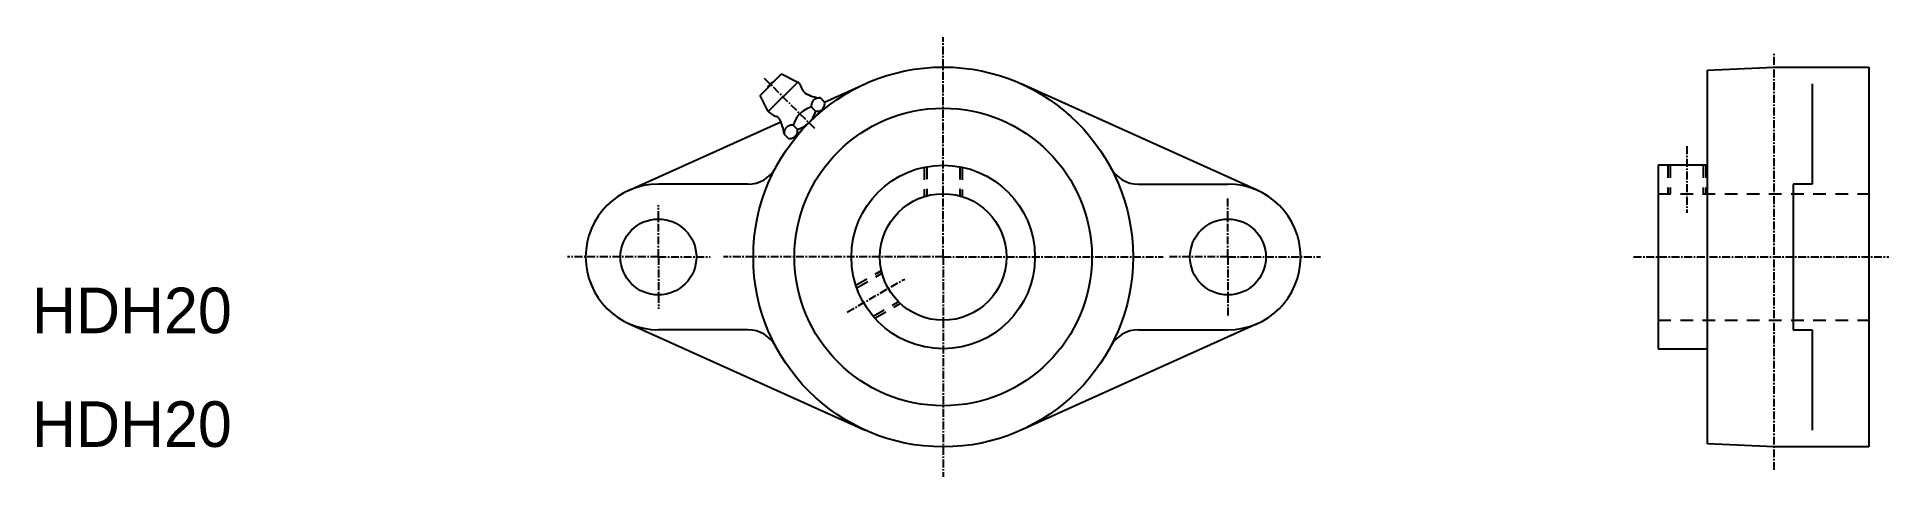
# Model space of a CAD drawing. Extents: x 99 to 391, y 90 to 160.
import ezdxf
from ezdxf.enums import TextEntityAlignment as Align

# ---------------------------------------------------------------- set-up
doc = ezdxf.new("R2010")
doc.units = 0
doc.linetypes.add('CENTER', pattern=[2, 1.25, -0.25, 0.25, -0.25])
doc.linetypes.add('DASHED', pattern=[3.5, 2, -1.5])
doc.layers.get('0').update_dxf_attribs({"linetype": 'CONTINUOUS'})
doc.layers.add('CENTER', color=1, linetype='CENTER')

msp = doc.modelspace()

# ---------------------------------------------------------------- linework, layer by layer
for p, q in [((362.64, 154.65), (373.14, 155.15)), ((373.14, 155.15), (388.14, 155.15)), ((388.14, 155.15), (388.14, 95.15)), ((223.1, 149.61), (229.5, 152.5)), ((291.57, 135.63), (254.17, 152.5)), ((362.64, 95.65), (362.64, 154.65)), ((379.14, 152.5), (379.14, 136.65)), ((192.11, 135.63), (216.19, 146.49)), ((362.64, 139.65), (354.84, 139.65)), ((354.84, 139.65), (354.84, 110.65)), ((210.98, 136.65), (196.84, 136.65)), ((272.69, 136.65), (286.84, 136.65)), ((376.14, 136.65), (376.14, 113.65)), ((379.14, 136.65), (376.14, 136.65)), ((192.11, 114.66), (229.5, 97.8)), ((291.57, 114.66), (254.17, 97.8)), ((210.98, 113.65), (196.84, 113.65)), ((272.69, 113.65), (286.84, 113.65)), ((376.14, 113.65), (379.14, 113.65)), ((379.14, 113.65), (379.14, 97.8)), ((354.84, 110.65), (362.64, 110.65)), ((373.14, 95.15), (362.64, 95.65)), ((388.14, 95.15), (373.14, 95.15))]:
    msp.add_line(p, q)
at = {"linetype": 'CONTINUOUS'}
for p, q in [((212.91, 150.67), (216.3, 154.07)), ((214.19, 148.12), (218.85, 152.79)), ((216.3, 154.07), (218.85, 152.79)), ((214.19, 148.12), (212.91, 150.67)), ((222.44, 150.27), (223.11, 149.6)), ((218.29, 144.03), (222.96, 148.7)), ((220.62, 146.36), (220.62, 146.36)), ((221.01, 148.83), (221.68, 148.17)), ((216.72, 144.54), (217.39, 143.87)), ((218.15, 145.97), (218.82, 145.3))]:
    msp.add_line(p, q, dxfattribs=at)
at = {"color": 3, "linetype": 'DASHED'}
for p, q in [((238.86, 139.34), (238.86, 134.7)), ((239.27, 139.42), (239.27, 134.81)), ((244.46, 139.41), (244.46, 134.8)), ((244.86, 139.33), (244.86, 134.68)), ((356.34, 139.65), (356.34, 135.15)), ((356.74, 139.65), (356.74, 135.15)), ((361.93, 139.65), (361.93, 135.15)), ((362.34, 139.65), (362.34, 135.15)), ((354.84, 135.15), (388.14, 135.15)), ((228.04, 120.68), (232.07, 123)), ((228.18, 120.29), (232.17, 122.59)), ((230.76, 115.79), (234.75, 118.09)), ((231.03, 115.48), (235.06, 117.8)), ((354.84, 115.15), (388.14, 115.15))]:
    msp.add_line(p, q, dxfattribs=at)
for centre, radius in [((241.84, 125.15), 30), ((241.84, 125.15), 23.5), ((241.84, 125.15), 14.5), ((241.84, 125.15), 10), ((196.84, 125.15), 6), ((286.84, 125.15), 6)]:
    msp.add_circle(centre, radius)
at = {"linetype": 'CONTINUOUS'}
for centre, radius, start, end in [((216.79, 150.19), 3.2, 119.669, 150.4266), ((216.52, 150.46), 3.3, 17.9971, 45.0478), ((220.42, 151.73), 0.8, 197.9782, 240.2804), ((223, 156.24), 6, 240.2795, 264.7103), ((222.48, 148.99), 1.48, 151.6387, 186.1759), ((222.13, 149.15), 1.1, 120.0892, 150.0064), ((222.29, 148.8), 1.48, 83.9197, 118.4569), ((221.64, 149.44), 1.48, 331.6387, 6.1761), ((216.52, 150.46), 3.3, 225.0478, 252.0985), ((215.26, 146.56), 0.8, 29.8152, 72.1174), ((210.75, 143.97), 6, 5.3853, 29.8161), ((223.36, 144.35), 5.45, 151.6287, 162.7735), ((222.07, 144.92), 4.04, 120.0979, 149.9977), ((217.77, 149.21), 4.04, 300.0979, 329.9977), ((222.64, 143.63), 5.44, 107.3179, 118.4669), ((216.47, 149.78), 5.45, 331.6287, 342.7777), ((221.84, 149.64), 1.48, 263.9304, 298.4569), ((221.99, 149.29), 1.1, 300.0892, 330.0064), ((218.19, 144.69), 1.48, 151.6387, 186.1759), ((217.84, 144.85), 1.1, 120.0892, 150.0064), ((218, 144.5), 1.48, 83.9197, 118.4569), ((217.55, 145.34), 1.48, 263.9304, 298.4569), ((217.7, 144.99), 1.1, 300.0892, 330.0064), ((217.35, 145.14), 1.48, 331.6387, 6.1761), ((217.2, 150.51), 5.44, 287.3222, 298.4669)]:
    msp.add_arc(centre, radius, start, end, dxfattribs=at)
for centre, radius, start, end in [((210.98, 141.63), 4.98, 270, 331.8926), ((272.69, 141.63), 4.98, 208.1074, 270), ((196.84, 125.15), 11.5, 90, 270), ((286.84, 125.15), 11.5, 270, 90), ((210.98, 108.67), 4.98, 28.1074, 90), ((272.69, 108.67), 4.98, 90, 151.8926)]:
    msp.add_arc(centre, radius, start, end)
at = {"layer": 'CENTER', "color": 1, "linetype": 'CENTER'}
for p, q in [((241.84, 125.15), (241.84, 159.89)), ((373.14, 91.51), (373.14, 157.35)), ((221.55, 145.44), (213.63, 153.34)), ((359.34, 142.65), (359.34, 132.15)), ((196.84, 125.15), (196.84, 133.35)), ((286.84, 125.15), (286.84, 134.38)), ((196.84, 125.15), (182.48, 125.15)), ((196.84, 125.15), (196.84, 116.95)), ((196.84, 125.15), (205.04, 125.15)), ((241.84, 125.15), (207.1, 125.15)), ((241.84, 125.15), (276.58, 125.15)), ((241.84, 125.15), (241.84, 90.41)), ((286.84, 125.15), (277.61, 125.15)), ((286.84, 125.15), (301.48, 125.15)), ((286.84, 125.15), (286.84, 115.92)), ((350.95, 125.15), (391.3, 125.15)), ((226.67, 116.42), (235.76, 121.67))]:
    msp.add_line(p, q, dxfattribs=at)

# ---------------------------------------------------------------- texts
for p in [(113.64, 113.11), (113.64, 95.15)]:
    msp.add_text('HDH20', height=7.2).set_placement(p, align=Align.CENTER)

doc.saveas('drawing.dxf')
